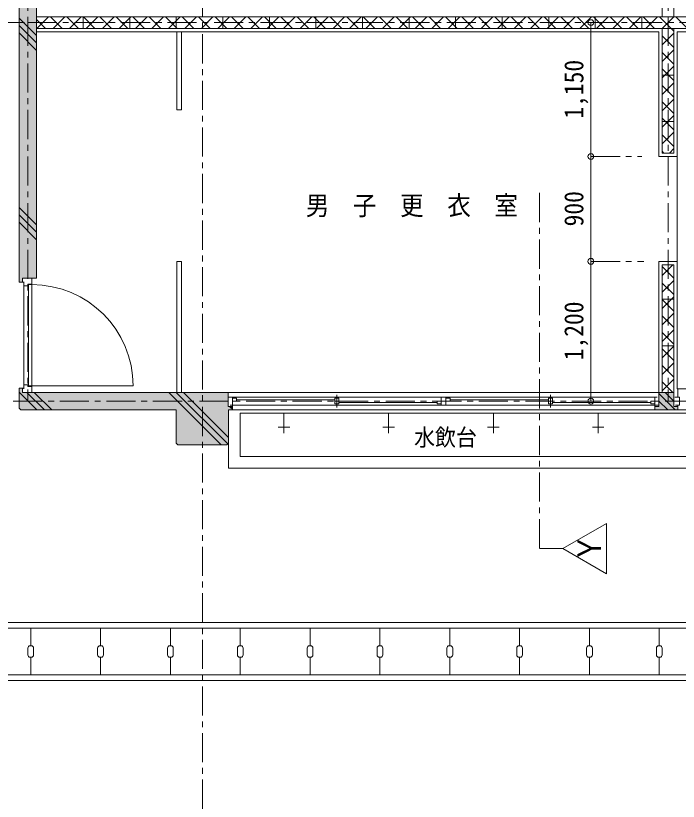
# Model space of a CAD drawing. Units: millimetres at full size, sheet at 1:50. Extents: x -19525 to 20275, y -14100 to 14100.
# Drawn here: x -6229 to -537, y -4624 to 2122 of the extents above; entities that cross this region are included whole.
import ezdxf
from ezdxf.enums import TextEntityAlignment as Align

# ---------------------------------------------------------------- set-up
doc = ezdxf.new("R2010")
doc.units = ezdxf.units.MM
doc.header["$LTSCALE"] = 50
doc.header["$PDMODE"] = 32
doc.header["$PDSIZE"] = 50
doc.linetypes.add('CHAIN1', pattern=[8, 5, -1, 1, -1])
for name, color, linetype, lineweight in [('0-0_基準線･符号', 7, 'CHAIN1', 9), ('0-2_寸法線･文字', 7, 'Continuous', 9), ('0-3_躯体', 3, 'Continuous', 18), ('0-4_CB', 7, 'Continuous', 9), ('0-5_木', 3, 'Continuous', 18), ('0-6_文字', 3, 'Continuous', 18), ('0-7_建具', 7, 'Continuous', 9), ('0-8_仕上(太)', 3, 'Continuous', 18), ('0-9_仕上(中)', 7, 'Continuous', 9), ('0-E_ハッチ', 4, 'Continuous', 9), ('0-F_その他', 4, 'Continuous', 9)]:
    doc.layers.add(name, color=color, linetype=linetype, lineweight=lineweight)
doc.styles.add('ＭＳ ゴシック', font='')
doc.styles.get('ＭＳ ゴシック').set_extended_font_data('MS Gothic')

msp = doc.modelspace()

# ---------------------------------------------------------------- linework, layer by layer
at = {"layer": '0-0_基準線･符号'}
for p, q in [((-4625, 11562.5), (-4625, -9937.5)), ((-6125, 5312.5), (-6125, -1187.5)), ((-625, 5312.5), (-625, -1187.5)), ((-6125, 2062.5), (1675, 2062.5)), ((-19450, -1187.5), (19700, -1187.5))]:
    msp.add_line(p, q, dxfattribs=at)
at = {"layer": '0-2_寸法線･文字', "linetype": 'CHAIN1'}
msp.add_line((-6804.43, 2062.5), (-6125, 2062.5), dxfattribs=at)
at = {"layer": '0-2_寸法線･文字'}
for p, q in [((-1287.34, 912.5), (-1287.34, 2062.5)), ((-1287.34, 12.5), (-1287.34, 912.5)), ((-1287.34, -1187.5), (-1287.34, 12.5)), ((-4400, -1547.5), (-4400, -1762.5))]:
    msp.add_line(p, q, dxfattribs=at)
at = {"layer": '0-2_寸法線･文字', "color": 4, "linetype": 'CHAIN1'}
for p, q in [((-1287.34, 912.5), (-851.21, 912.5)), ((-1287.34, 12.5), (-832.22, 12.5))]:
    msp.add_line(p, q, dxfattribs=at)
at = {"layer": '0-2_寸法線･文字', "color": 6}
for p in [(-1287.34, 2062.5), (-1287.34, 912.5), (-1287.34, 12.5), (-1287.34, -1187.5)]:
    msp.add_point(p, dxfattribs=at)
at = {"layer": '0-3_躯体'}
for p, q in [((-6200, -167.5), (-6200, 4292.5)), ((-6050, -132.5), (-6050, 4257.5)), ((-6170, -167.5), (-6170, -132.5)), ((-6170, -132.5), (-6050, -132.5)), ((-6090, -162.5), (-6090, -132.5)), ((-6200, -167.5), (-6160, -167.5)), ((-6200, -1077.5), (-6160, -1077.5)), ((-6200, -1247.5), (-6200, -1077.5)), ((-6090, -1082.5), (-6090, -1112.5)), ((-4402.5, -1112.5), (-6050, -1112.5)), ((-702.5, -1232.5), (-702.5, -1112.5)), ((-575, -1112.5), (-702.5, -1112.5)), ((-6185, -1262.5), (-6200, -1247.5)), ((-6185, -1262.5), (-4850, -1262.5)), ((-4850, -1547.5), (-4850, -1262.5)), ((-4400, -1262.5), (150, -1262.5)), ((-4367.5, -1262.5), (-4400, -1262.5)), ((-4400, -1547.5), (-4400, -1262.5)), ((-4367.5, -1262.5), (-4367.5, -1222.5)), ((-737.5, -1262.5), (-737.5, -1222.5)), ((-737.5, -1232.5), (-702.5, -1232.5)), ((-540, -1262.5), (-540, -1222.5)), ((-4835, -1562.5), (-4850, -1547.5)), ((-4415, -1562.5), (-4400, -1547.5)), ((-4835, -1562.5), (-4415, -1562.5))]:
    msp.add_line(p, q, dxfattribs=at)
for points in [[(-6170, -1077.5), (-6170, -1112.5), (-6050, -1112.5)], [(-4367.5, -1232.5), (-4402.5, -1232.5), (-4402.5, -1112.5)], [(-540, -1232.5), (-575, -1232.5), (-575, -1112.5)]]:
    msp.add_lwpolyline(points, dxfattribs=at)
at = {"layer": '0-4_CB'}
for p, q in [((-675, 3182.5), (-675, 2112.5)), ((-575, 3182.5), (-575, 2112.5)), ((-6050, 2112.5), (-675, 2112.5)), ((-5650, 2012.5), (-5650, 2112.5)), ((-5250, 2012.5), (-5250, 2112.5)), ((-4850, 2012.5), (-4850, 2112.5)), ((-4450, 2012.5), (-4450, 2112.5)), ((-4050, 2012.5), (-4050, 2112.5)), ((-3650, 2012.5), (-3650, 2112.5)), ((-3250, 2012.5), (-3250, 2112.5)), ((-2850, 2012.5), (-2850, 2112.5)), ((-2450, 2012.5), (-2450, 2112.5)), ((-2050, 2012.5), (-2050, 2112.5)), ((-1650, 2012.5), (-1650, 2112.5)), ((-1250, 2012.5), (-1250, 2112.5)), ((-850, 2012.5), (-850, 2112.5)), ((-575, 2112.5), (-675, 2112.5)), ((-575, 2112.5), (1600, 2112.5)), ((-6050, 2012.5), (-675, 2012.5)), ((-675, 2012.5), (-575, 2012.5)), ((-575, 2012.5), (1600, 2012.5)), ((-575, 2012.5), (-575, 942.5)), ((-675, 1612.5), (-575, 1612.5)), ((-675, 1212.5), (-575, 1212.5)), ((-675, -17.5), (-675, -1112.5)), ((-675, -17.5), (-575, -17.5)), ((-575, -17.5), (-575, -1112.5)), ((-675, -312.5), (-575, -312.5)), ((-675, -712.5), (-575, -712.5))]:
    msp.add_line(p, q, dxfattribs=at)
msp.add_lwpolyline([(-675, 2012.5), (-675, 942.5), (-575, 942.5)], dxfattribs=at)
at = {"layer": '0-5_木'}
for p, q in [((-4845, 1982.5), (-4845, 1312.5)), ((-4805, 1982.5), (-4805, 1312.5)), ((-4845, 1312.5), (-4805, 1312.5)), ((-4845, -1112.5), (-4845, 12.5)), ((-4845, 12.5), (-4805, 12.5)), ((-4805, -1112.5), (-4805, 12.5))]:
    msp.add_line(p, q, dxfattribs=at)
at = {"layer": '0-6_文字', "linetype": 'CHAIN1'}
for p, q in [((-1728.9, 599.6), (-1728.9, -2454.25)), ((-1728.9, -2454.25), (-1528.9, -2454.25))]:
    msp.add_line(p, q, dxfattribs=at)
at = {"layer": '0-6_文字'}
for p, q in [((-1528.9, -2454.25), (-1153.9, -2237.74)), ((-1153.9, -2237.74), (-1153.9, -2670.76)), ((-1153.9, -2670.76), (-1528.9, -2454.25))]:
    msp.add_line(p, q, dxfattribs=at)
at = {"layer": '0-7_建具', "color": 4}
for p, q in [((-6160, -1047.5), (-6160, -197.5)), ((-6090, -1057.5), (-5220, -1057.5)), ((-702.5, -1112.5), (-4402.5, -1112.5)), ((90, -1082.5), (-540, -1082.5)), ((-2587.5, -1152.5), (-4352.5, -1152.5)), ((-752.5, -1152.5), (-2517.5, -1152.5)), ((-737.5, -1262.5), (-4367.5, -1262.5)), ((-4352.5, -1222.5), (-2572.5, -1222.5)), ((-2517.5, -1222.5), (-752.5, -1222.5)), ((-540, -1262.5), (90, -1262.5))]:
    msp.add_line(p, q, dxfattribs=at)
at = {"layer": '0-7_建具'}
for p, q in [((-6120, -1057.5), (-6120, -187.5)), ((-6090, -187.5), (-6120, -187.5)), ((-6090, -1057.5), (-6090, -187.5)), ((-6090, -1057.5), (-6120, -1057.5)), ((-3470, -1132.5), (-3470, -1242.5)), ((-1635, -1132.5), (-1635, -1242.5)), ((-4387.5, -1152.5), (-4402.5, -1152.5)), ((-4387.5, -1152.5), (-4352.5, -1152.5)), ((-4367.5, -1222.5), (-4367.5, -1152.5)), ((-4332.5, -1175.5), (-3487, -1175.5)), ((-3487, -1187.5), (-3453, -1187.5)), ((-3453, -1199.5), (-2607.5, -1199.5)), ((-2552.5, -1152.5), (-2587.5, -1152.5)), ((-2572.5, -1222.5), (-2572.5, -1152.5)), ((-2552.5, -1152.5), (-2517.5, -1152.5)), ((-2532.5, -1222.5), (-2532.5, -1152.5)), ((-2497.5, -1175.5), (-1652, -1175.5)), ((-1652, -1187.5), (-1618, -1187.5)), ((-1618, -1199.5), (-772.5, -1199.5)), ((-717.5, -1152.5), (-752.5, -1152.5)), ((-737.5, -1222.5), (-737.5, -1152.5)), ((-540, -1152.5), (-565, -1152.5)), ((-4387.5, -1222.5), (-4352.5, -1222.5)), ((-2552.5, -1222.5), (-2587.5, -1222.5)), ((-2552.5, -1222.5), (-2517.5, -1222.5)), ((-717.5, -1222.5), (-752.5, -1222.5)), ((-717.5, -1222.5), (-702.5, -1222.5))]:
    msp.add_line(p, q, dxfattribs=at)
for points in [[(-6090, -162.5), (-6090, -182.5), (-6125, -182.5), (-6125, -197.5), (-6160, -197.5), (-6160, -162.5)], [(-6090, -1082.5), (-6090, -1062.5), (-6125, -1062.5), (-6125, -1047.5), (-6160, -1047.5), (-6160, -1082.5)], [(-4367.5, -1187.5), (-4332.5, -1187.5), (-4332.5, -1163.5), (-4367.5, -1163.5)], [(-2572.5, -1187.5), (-2607.5, -1187.5), (-2607.5, -1211.5), (-2572.5, -1211.5)], [(-2532.5, -1187.5), (-2497.5, -1187.5), (-2497.5, -1163.5), (-2532.5, -1163.5)], [(-737.5, -1187.5), (-772.5, -1187.5), (-772.5, -1211.5), (-737.5, -1211.5)], [(-560, -1222.5), (-525, -1222.5), (-525, -1152.5), (-560, -1152.5)]]:
    msp.add_lwpolyline(points, dxfattribs=at)
for points in [[(-3487, -1211.5), (-3453, -1211.5), (-3453, -1163.5), (-3487, -1163.5)], [(-1652, -1211.5), (-1618, -1211.5), (-1618, -1163.5), (-1652, -1163.5)]]:
    msp.add_lwpolyline(points, close=True, dxfattribs=at)
at = {"layer": '0-7_建具', "color": 4}
msp.add_arc((-6090, -1057.5), 870, 0, 90, dxfattribs=at)
at = {"layer": '0-8_仕上(太)'}
msp.add_line((-545, 912.5), (-545, 12.5), dxfattribs=at)
at = {"layer": '0-9_仕上(中)', "color": 3, "lineweight": 18}
for p, q in [((-6050, 1982.5), (-705, 1982.5)), ((-705, 1982.5), (-705, 912.5)), ((-545, 1982.5), (-545, 912.5)), ((-705, 912.5), (-545, 912.5)), ((-705, 12.5), (-705, -1112.5)), ((-540, -1082.5), (-545, -1082.5)), ((-540, -1082.5), (-540, -1152.5))]:
    msp.add_line(p, q, dxfattribs=at)
at = {"layer": '0-9_仕上(中)'}
for p, q in [((-4300, -1292.5), (-4300, -1662.5)), ((50, -1292.5), (-4300, -1292.5)), ((-3925, -1292.5), (-3925, -1462.5)), ((-3025, -1292.5), (-3025, -1462.5)), ((-2125, -1292.5), (-2125, -1462.5)), ((-1225, -1292.5), (-1225, -1462.5)), ((-3875, -1412.5), (-3975, -1412.5)), ((-2975, -1412.5), (-3075, -1412.5)), ((-2075, -1412.5), (-2175, -1412.5)), ((-1175, -1412.5), (-1275, -1412.5)), ((50, -1662.5), (-4300, -1662.5)), ((150, -1762.5), (-4400, -1762.5))]:
    msp.add_line(p, q, dxfattribs=at)
at = {"layer": '0-9_仕上(中)', "color": 3, "lineweight": 18}
for points in [[(-545, 1982.5), (1570, 1982.5), (1570, -1082.5), (-545, -1082.5)], [(-705, 12.5), (-545, 12.5), (-545, -1082.5)]]:
    msp.add_lwpolyline(points, dxfattribs=at)
at = {"layer": '0-E_ハッチ'}
for p, q in [((-6200, 2101.14), (-6050, 1951.14)), ((-6048.52, 2012.5), (-5948.52, 2112.5)), ((-5930.88, 2112.5), (-5830.88, 2012.5)), ((-5907.1, 2012.5), (-5807.1, 2112.5)), ((-5789.46, 2112.5), (-5689.46, 2012.5)), ((-5765.67, 2012.5), (-5665.67, 2112.5)), ((-5648.03, 2112.5), (-5548.03, 2012.5)), ((-5624.25, 2012.5), (-5524.25, 2112.5)), ((-5506.61, 2112.5), (-5406.61, 2012.5)), ((-5482.83, 2012.5), (-5382.83, 2112.5)), ((-5365.19, 2112.5), (-5265.19, 2012.5)), ((-5341.41, 2012.5), (-5241.41, 2112.5)), ((-5223.77, 2112.5), (-5123.77, 2012.5)), ((-5199.99, 2012.5), (-5099.99, 2112.5)), ((-5082.35, 2112.5), (-4982.35, 2012.5)), ((-5058.57, 2012.5), (-4958.57, 2112.5)), ((-4940.93, 2112.5), (-4840.93, 2012.5)), ((-4917.15, 2012.5), (-4817.15, 2112.5)), ((-4799.51, 2112.5), (-4699.51, 2012.5)), ((-4775.73, 2012.5), (-4675.73, 2112.5)), ((-4658.08, 2112.5), (-4558.08, 2012.5)), ((-4634.3, 2012.5), (-4534.3, 2112.5)), ((-4516.66, 2112.5), (-4416.66, 2012.5)), ((-4492.88, 2012.5), (-4392.88, 2112.5)), ((-4375.24, 2112.5), (-4275.24, 2012.5)), ((-4351.46, 2012.5), (-4251.46, 2112.5)), ((-4233.82, 2112.5), (-4133.82, 2012.5)), ((-4210.04, 2012.5), (-4110.04, 2112.5)), ((-4092.4, 2112.5), (-3992.4, 2012.5)), ((-4068.62, 2012.5), (-3968.62, 2112.5)), ((-3950.98, 2112.5), (-3850.98, 2012.5)), ((-3927.2, 2012.5), (-3827.2, 2112.5)), ((-3809.56, 2112.5), (-3709.56, 2012.5)), ((-3785.78, 2012.5), (-3685.78, 2112.5)), ((-3668.13, 2112.5), (-3568.13, 2012.5)), ((-3644.35, 2012.5), (-3544.35, 2112.5)), ((-3526.71, 2112.5), (-3426.71, 2012.5)), ((-3502.93, 2012.5), (-3402.93, 2112.5)), ((-3385.29, 2112.5), (-3285.29, 2012.5)), ((-3361.51, 2012.5), (-3261.51, 2112.5)), ((-3243.87, 2112.5), (-3143.87, 2012.5)), ((-3220.09, 2012.5), (-3120.09, 2112.5)), ((-3102.45, 2112.5), (-3002.45, 2012.5)), ((-3078.67, 2012.5), (-2978.67, 2112.5)), ((-2961.03, 2112.5), (-2861.03, 2012.5)), ((-2937.25, 2012.5), (-2837.25, 2112.5)), ((-2819.61, 2112.5), (-2719.61, 2012.5)), ((-2795.83, 2012.5), (-2695.83, 2112.5)), ((-2678.19, 2112.5), (-2578.19, 2012.5)), ((-2654.4, 2012.5), (-2554.4, 2112.5)), ((-2536.76, 2112.5), (-2436.76, 2012.5)), ((-2512.98, 2012.5), (-2412.98, 2112.5)), ((-2395.34, 2112.5), (-2295.34, 2012.5)), ((-2371.56, 2012.5), (-2271.56, 2112.5)), ((-2253.92, 2112.5), (-2153.92, 2012.5)), ((-2230.14, 2012.5), (-2130.14, 2112.5)), ((-2112.5, 2112.5), (-2012.5, 2012.5)), ((-2088.72, 2012.5), (-1988.72, 2112.5)), ((-1971.08, 2112.5), (-1871.08, 2012.5)), ((-1947.3, 2012.5), (-1847.3, 2112.5)), ((-1829.66, 2112.5), (-1729.66, 2012.5)), ((-1805.88, 2012.5), (-1705.88, 2112.5)), ((-1688.24, 2112.5), (-1588.24, 2012.5)), ((-1664.46, 2012.5), (-1564.46, 2112.5)), ((-1546.81, 2112.5), (-1446.81, 2012.5)), ((-1523.03, 2012.5), (-1423.03, 2112.5)), ((-1405.39, 2112.5), (-1305.39, 2012.5)), ((-1381.61, 2012.5), (-1281.61, 2112.5)), ((-1263.97, 2112.5), (-1163.97, 2012.5)), ((-1240.19, 2012.5), (-1140.19, 2112.5)), ((-1122.55, 2112.5), (-1022.55, 2012.5)), ((-1098.77, 2012.5), (-998.77, 2112.5)), ((-981.13, 2112.5), (-881.13, 2012.5)), ((-957.35, 2012.5), (-857.35, 2112.5)), ((-839.71, 2112.5), (-739.71, 2012.5)), ((-815.93, 2012.5), (-715.93, 2112.5)), ((-698.29, 2112.5), (-598.29, 2012.5)), ((-674.51, 2012.5), (-574.51, 2112.5)), ((-556.87, 2112.5), (-456.87, 2012.5)), ((-6200, 2037.5), (-6050, 1887.5)), ((-6050, 2090.2), (-5972.3, 2012.5)), ((-6200, 1973.86), (-6050, 1823.86)), ((-675, 2012.01), (-674.51, 2012.5)), ((-675, 1870.58), (-575, 1970.58)), ((-598.29, 2012.5), (-575, 1989.21)), ((-675, 1947.79), (-575, 1847.79)), ((-675, 1729.16), (-575, 1829.16)), ((-675, 1806.37), (-575, 1706.37)), ((-675, 1587.74), (-575, 1687.74)), ((-675, 1664.95), (-575, 1564.95)), ((-675, 1446.32), (-575, 1546.32)), ((-675, 1523.53), (-575, 1423.53)), ((-675, 1304.9), (-575, 1404.9)), ((-675, 1382.11), (-575, 1282.11)), ((-675, 1163.48), (-575, 1263.48)), ((-675, 1240.69), (-575, 1140.69)), ((-675, 1022.06), (-575, 1122.06)), ((-675, 1099.26), (-575, 999.26)), ((-675, 957.84), (-659.66, 942.5)), ((-613.13, 942.5), (-575, 980.63)), ((-6200, 475.86), (-6050, 325.86)), ((-6200, 412.22), (-6050, 262.22)), ((-6200, 348.58), (-6050, 198.58)), ((-675, -109.31), (-583.19, -17.5)), ((-675, -32.11), (-575, -132.11)), ((-675, -250.74), (-575, -150.74)), ((-675, -173.53), (-575, -273.53)), ((-675, -392.16), (-575, -292.16)), ((-675, -314.95), (-575, -414.95)), ((-675, -533.58), (-575, -433.58)), ((-675, -456.37), (-575, -556.37)), ((-675, -675), (-575, -575)), ((-675, -597.79), (-575, -697.79)), ((-675, -816.42), (-575, -716.42)), ((-675, -739.21), (-575, -839.21)), ((-675, -957.84), (-575, -857.84)), ((-675, -880.63), (-575, -980.63)), ((-675, -1099.26), (-575, -999.26)), ((-675, -1022.06), (-584.56, -1112.5)), ((-6196.7, -1112.5), (-6046.7, -1262.5)), ((-6133.06, -1112.5), (-5983.06, -1262.5)), ((-6069.42, -1112.5), (-5919.42, -1262.5)), ((-4913.64, -1112.5), (-4463.64, -1562.5)), ((-4407.5, -1555), (-4850, -1112.5)), ((-4786.36, -1112.5), (-4400, -1498.86)), ((-702.5, -1122.98), (-562.98, -1262.5)), ((-649.34, -1112.5), (-571.5, -1190.34)), ((-702.5, -1186.62), (-626.62, -1262.5))]:
    msp.add_line(p, q, dxfattribs=at)
at = {"layer": '0-F_その他', "color": 7}
for p, q in [((17200, -3087.5), (-16450, -3087.5)), ((18700, -3587.5), (-17950, -3587.5))]:
    msp.add_line(p, q, dxfattribs=at)
at = {"layer": '0-F_その他'}
for p, q in [((18700, -3137.5), (-17950, -3137.5)), ((-6100, -3137.5), (-6100, -3287.5)), ((-5500, -3137.5), (-5500, -3287.5)), ((-4900, -3137.5), (-4900, -3287.5)), ((-4300, -3137.5), (-4300, -3287.5)), ((-3700, -3137.5), (-3700, -3287.5)), ((-3100, -3137.5), (-3100, -3287.5)), ((-2500, -3137.5), (-2500, -3287.5)), ((-1900, -3137.5), (-1900, -3287.5)), ((-1300, -3137.5), (-1300, -3287.5)), ((-700, -3137.5), (-700, -3287.5)), ((-6105, -3287.5), (-6095, -3287.5)), ((-5505, -3287.5), (-5495, -3287.5)), ((-4905, -3287.5), (-4895, -3287.5)), ((-4305, -3287.5), (-4295, -3287.5)), ((-3705, -3287.5), (-3695, -3287.5)), ((-3105, -3287.5), (-3095, -3287.5)), ((-2505, -3287.5), (-2495, -3287.5)), ((-1905, -3287.5), (-1895, -3287.5)), ((-1305, -3287.5), (-1295, -3287.5)), ((-705, -3287.5), (-695, -3287.5)), ((-6125, -3307.5), (-6125, -3367.5)), ((-6075, -3307.5), (-6075, -3367.5)), ((-5525, -3307.5), (-5525, -3367.5)), ((-5475, -3307.5), (-5475, -3367.5)), ((-4925, -3307.5), (-4925, -3367.5)), ((-4875, -3307.5), (-4875, -3367.5)), ((-4325, -3307.5), (-4325, -3367.5)), ((-4275, -3307.5), (-4275, -3367.5)), ((-3725, -3307.5), (-3725, -3367.5)), ((-3675, -3307.5), (-3675, -3367.5)), ((-3125, -3307.5), (-3125, -3367.5)), ((-3075, -3307.5), (-3075, -3367.5)), ((-2525, -3307.5), (-2525, -3367.5)), ((-2475, -3307.5), (-2475, -3367.5)), ((-1925, -3307.5), (-1925, -3367.5)), ((-1875, -3307.5), (-1875, -3367.5)), ((-1325, -3307.5), (-1325, -3367.5)), ((-1275, -3307.5), (-1275, -3367.5)), ((-725, -3307.5), (-725, -3367.5)), ((-675, -3307.5), (-675, -3367.5)), ((-6095, -3387.5), (-6105, -3387.5)), ((-6100, -3387.5), (-6100, -3537.5)), ((-5495, -3387.5), (-5505, -3387.5)), ((-5500, -3387.5), (-5500, -3537.5)), ((-4895, -3387.5), (-4905, -3387.5)), ((-4900, -3387.5), (-4900, -3537.5)), ((-4295, -3387.5), (-4305, -3387.5)), ((-4300, -3387.5), (-4300, -3537.5)), ((-3695, -3387.5), (-3705, -3387.5)), ((-3700, -3387.5), (-3700, -3537.5)), ((-3095, -3387.5), (-3105, -3387.5)), ((-3100, -3387.5), (-3100, -3537.5)), ((-2495, -3387.5), (-2505, -3387.5)), ((-2500, -3387.5), (-2500, -3537.5)), ((-1895, -3387.5), (-1905, -3387.5)), ((-1900, -3387.5), (-1900, -3537.5)), ((-1295, -3387.5), (-1305, -3387.5)), ((-1300, -3387.5), (-1300, -3537.5)), ((-695, -3387.5), (-705, -3387.5)), ((-700, -3387.5), (-700, -3537.5)), ((18700, -3537.5), (-17950, -3537.5))]:
    msp.add_line(p, q, dxfattribs=at)
for centre, start, end in [((-6105, -3307.5), 90, 180), ((-6095, -3307.5), 0, 90), ((-5505, -3307.5), 90, 180), ((-5495, -3307.5), 0, 90), ((-4905, -3307.5), 90, 180), ((-4895, -3307.5), 0, 90), ((-4305, -3307.5), 90, 180), ((-4295, -3307.5), 0, 90), ((-3705, -3307.5), 90, 180), ((-3695, -3307.5), 0, 90), ((-3105, -3307.5), 90, 180), ((-3095, -3307.5), 0, 90), ((-2505, -3307.5), 90, 180), ((-2495, -3307.5), 0, 90), ((-1905, -3307.5), 90, 180), ((-1895, -3307.5), 0, 90), ((-1305, -3307.5), 90, 180), ((-1295, -3307.5), 0, 90), ((-705, -3307.5), 90, 180), ((-695, -3307.5), 0, 90), ((-6105, -3367.5), 180, 270), ((-6095, -3367.5), 270, 0), ((-5505, -3367.5), 180, 270), ((-5495, -3367.5), 270, 0), ((-4905, -3367.5), 180, 270), ((-4895, -3367.5), 270, 0), ((-4305, -3367.5), 180, 270), ((-4295, -3367.5), 270, 0), ((-3705, -3367.5), 180, 270), ((-3695, -3367.5), 270, 0), ((-3105, -3367.5), 180, 270), ((-3095, -3367.5), 270, 0), ((-2505, -3367.5), 180, 270), ((-2495, -3367.5), 270, 0), ((-1905, -3367.5), 180, 270), ((-1895, -3367.5), 270, 0), ((-1305, -3367.5), 180, 270), ((-1295, -3367.5), 270, 0), ((-705, -3367.5), 180, 270), ((-695, -3367.5), 270, 0)]:
    msp.add_arc(centre, 20, start, end, dxfattribs=at)
at = {"layer": '0-F_その他', "color": 253}
for points in [[(-6170, 4292.5), (-6200, 4292.5), (-6200, -167.5)], [(-6170, 4292.5), (-6200, -167.5), (-6170, -167.5)], [(-6170, -132.5), (-6050, -132.5), (-6050, 4257.5)], [(-6170, -132.5), (-6050, 4257.5), (-6170, 4257.5)], [(-6170, -1077.5), (-6200, -1077.5), (-6200, -1247.5)], [(-6170, -1077.5), (-6200, -1247.5), (-6185, -1262.5)], [(-6185, -1262.5), (-6170, -1112.5), (-6170, -1077.5)], [(-6185, -1262.5), (-4850, -1262.5), (-4850, -1112.5)], [(-6185, -1262.5), (-4850, -1112.5), (-6170, -1112.5)], [(-4850, -1112.5), (-4850, -1547.5), (-4835, -1562.5)], [(-4850, -1112.5), (-4835, -1562.5), (-4415, -1562.5)], [(-4850, -1112.5), (-4415, -1562.5), (-4400, -1547.5)], [(-4850, -1112.5), (-4400, -1547.5), (-4400, -1262.5)], [(-4850, -1112.5), (-4400, -1262.5), (-4367.5, -1262.5)], [(-4402.5, -1232.5), (-4402.5, -1112.5), (-4850, -1112.5)], [(-4402.5, -1232.5), (-4850, -1112.5), (-4367.5, -1262.5)], [(-575, -1232.5), (-575, -1112.5), (-702.5, -1112.5)], [(-575, -1232.5), (-702.5, -1112.5), (-702.5, -1232.5)], [(-4367.5, -1262.5), (-4367.5, -1232.5), (-4402.5, -1232.5)], [(-737.5, -1232.5), (-737.5, -1262.5), (-540, -1262.5)], [(-737.5, -1232.5), (-540, -1262.5), (-540, -1232.5)]]:
    msp.add_solid(points, dxfattribs=at)

# ---------------------------------------------------------------- texts
at = {"layer": '0-2_寸法線･文字', "color": 2, "style": 'ＭＳ ゴシック', "width": 0.9}
for s, p in [('1,150', (-1302.34, 1237.5)), ('900', (-1302.34, 312.5)), ('1,200', (-1302.34, -837.5))]:
    msp.add_text(s, height=165, rotation=90, dxfattribs=at).set_placement(p, align=Align.BOTTOM_LEFT)
at = {"layer": '0-6_文字', "color": 2, "style": 'ＭＳ ゴシック', "width": 0.9}
msp.add_text('男\u3000子\u3000更\u3000衣\u3000室', height=165, dxfattribs=at).set_placement((-3736.73, 359.82), align=Align.BOTTOM_LEFT)
at = {"layer": '0-6_文字', "style": 'ＭＳ ゴシック', "width": 0.9}
msp.add_text('水飲台', height=146.6, dxfattribs=at).set_placement((-2806.59, -1616.27), align=Align.BOTTOM_LEFT)
at = {"layer": '0-6_文字', "color": 2, "style": 'ＭＳ ゴシック', "width": 0.9}
msp.add_text('Ｙ', height=201.6, rotation=90, dxfattribs=at).set_placement((-1140.84, -2575.57), align=Align.BOTTOM_LEFT)

doc.saveas('drawing.dxf')
